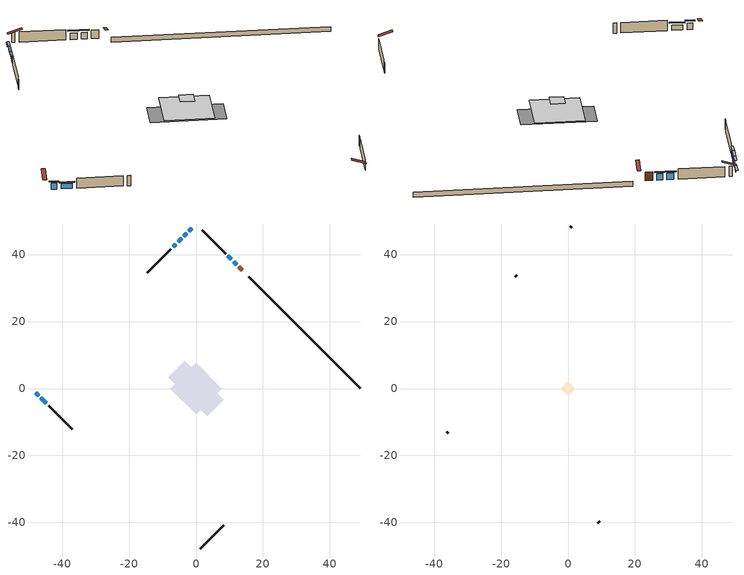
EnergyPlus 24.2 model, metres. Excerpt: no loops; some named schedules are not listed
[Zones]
conditioned space
 floor outside (Floor1 construction): -0.65,0 0,0.65 0.65,0 0,-0.65 z1.2
 floor adiabatic (Floor3 construction): -7.65,0 0,7.65 7.65,0 0,-7.65 z1.2
 floor adiabatic (AdiabaticFloorConstruction): -7.68,0 0,7.68 7.68,0 0,-7.68 z1.2
 floor foundation (Slab1 construction): -8.34,3.33 -3.33,8.34 8.34,-3.33 3.33,-8.34 z0
 wall outside (AdiabaticWallConstruction 1): 13.88,35.25 12.77,36.37 z1.2:3.23
 wall outside (AdiabaticWallConstruction): -1.23,47.91 -2.09,47.04 z1.2:1.51; -47.91,-1.23 -47.04,-2.09 / -2.75,46.39 -3.61,45.53 / -4.27,44.87 -5.35,43.79 / -6,43.14 -6.87,42.27 / 12.11,37.03 11.25,37.89 / 10.59,38.54 9.52,39.62 z1.2:2.72; -46.39,-2.75 -44.66,-4.47 z1.2:2.42
 wall outside (Wall1 construction): 1.23,-47.91 8.29,-40.85 / -44.01,-5.13 -36.95,-12.19 / -7.52,41.62 -14.58,34.55 / 8.86,40.28 1.8,47.34 z1.2:3.64
 wall foundation (FoundationWall1 construction): 49.14,0 15.77,33.37 z0:1.2
 window (WindowConstruction 7): -1.23,47.91 -2.09,47.05 z1.2:1.5
 window (WindowConstruction 6): -47.91,-1.23 -47.05,-2.09 z1.2:2.72
 window (WindowConstruction): -2.75,46.39 -3.61,45.53 z1.2:2.72
 window (WindowConstruction 1): -4.27,44.87 -5.35,43.79 z1.2:2.72
 window (WindowConstruction 2): -6,43.13 -6.87,42.27 z1.2:2.72
 window (WindowConstruction 3): 12.11,37.03 11.25,37.89 z1.2:2.72
 window (WindowConstruction 4): 10.59,38.54 9.52,39.62 z1.2:2.72
 window (WindowConstruction 5): -46.39,-2.75 -44.66,-4.47 z1.2:2.42
 door (Door): 13.88,35.26 12.77,36.37 z1.2:3.23
 ceiling adiabatic (AdiabaticFloorConstruction): 0,-7.68 7.68,0 0,7.68 -7.68,0 z1.2
attic - vented
 floor to conditioned space (Floor2 construction Reversed): -2.24,0 0,2.24 2.24,0 0,-2.24 z3.64
 wall outside (Wall2 construction): 8.95,-40.19 9.43,-39.71 / -36.29,-12.85 -35.81,-13.33 / -15.24,33.9 -15.72,33.41 / 1.14,48 0.66,48.48 z1.2:3.64
 roof outside (Roof1 construction): 0.57,-48.56,3.64 -1.6,-46.39,4.67 -2.18,-46.96,4.67 0,-49.14,3.64; -48.56,-0.57,3.64 -46.39,1.6,4.67 -46.96,2.18,4.67 -49.14,0,3.64; -0.57,48.56,3.64 1.6,46.39,4.67 2.18,46.96,4.67 0,49.14,3.64; 14.54,34.6,3.64 12.36,32.42,4.67 12.94,31.85,4.67 15.11,34.02,3.64
shading: -2.42,46.72 -0.91,48.23 -1.23,48.56 -2.74,47.05 z1.97; -46.72,-2.42 -48.23,-0.91 -48.56,-1.23 -47.05,-2.74 z3.18; -3.94,45.2 -2.42,46.71 -2.75,47.04 -4.26,45.53 z3.18; -5.67,43.47 -3.94,45.19 -4.27,45.52 -6,43.79 z3.18; -7.19,41.95 -5.68,43.46 -6,43.79 -7.52,42.27 z3.18; 10.92,38.21 12.44,36.7 12.76,37.03 11.25,38.54 z3.18; 9.19,39.95 10.92,38.22 11.24,38.54 9.52,40.27 z3.18; -44.34,-4.8 -46.71,-2.42 -47.04,-2.75 -44.66,-5.12 z2.88
[Building]
Building 1: Terrain=Suburbs
[Site:Location]
Inuvik AP_NT: Latitude {deg}=68.3; Longitude {deg}=-133.48; Time Zone {hr}=-8; Elevation {m}=68; Keep Site Location Information=Yes
[Site:GroundTemperature:Shallow]
-13.1493, -15.9729, -16.199, -14.859, -9.47991, -4.12585, 0.51584, 3.45624, 3.70604, 1.31452, -3.2088, -8.39862
[Site:WaterMainsTemperature]
Calculation Method=Schedule; Temperature Schedule=mains temperature schedule
[Material] Roughness=Rough; Thermal Absorptance=0.9
Name | Thickness {m} | Conductivity {W/m-K} | Density {kg/m3} | Specific Heat {J/kg-K} | Solar Absorptance | Visible Absorptance
asphalt or fiberglass shingles | 0.00635 | 0.162714 | 1121.4 | 1465.45 | 0.4 | 0.4
ceiling loosefill ins | 0.254 | 0.0480833 | 16.02 | 1046.75 | 0.7 | 0.7
ceiling stud and cavity | 0.1397 | 0.236826 | 65.682 | 1177.47 | 0.7 | 0.7
concrete 4.0 in. | 0.1016 | 1.803125 | 2242.8 | 837.4 | 0.7 | 0.7
concrete 8.0 in. | 0.2032 | 1.803125 | 2242.8 | 837.4 | 0.7 | 0.7
door material | 0.04445 | 0.053851 | 512.64 | 1214.23 | 0.7 | 0.7
exterior vertical ins | 0.0455465 | 0.029427 | 32.04 | 1214.23 | 0.7 | 0.7
floor covering | 0.0127 | 0.0433444 | 54.468 | 1339.84 | 0.6 | 0.6
floor rigid ins | 0.103632 | 0.029427 | 32.04 | 1214.23 | 0.7 | 0.7
floor rigid ins 1; wall rigid ins 1 | 0.512978 | 0.029427 | 32.04 | 1214.23 | 0.7 | 0.7
floor stud and cavity | 0.1397 | 0.149075 | 92.3553 | 1139.71 | 0.7 | 0.7
floor stud and cavity 1 | 0.1397 | 0.196918 | 92.3553 | 1139.71 | 0.7 | 0.7
floor stud and cavity 2 | 0.1397 | 1.75129 | 37.0049 | 1207.88 | 0.7 | 0.7
furniture material conditioned space 1 | 0.1524 | 0.115458 | 640.8 | 1214.23 | 0.6 | 0.6
gypsum board | 0.0127 | 0.160291 | 801 | 837.4 | 0.6 | 0.6
gypsum board 1 | 0.0127 | 0.160291 | 801 | 837.4 | 0.7 | 0.7
osb sheathing 0.5 in. | 0.0127 | 0.115458 | 512.64 | 1214.23 | 0.7 | 0.7
osb sheathing 0.75 in. | 0.01905 | 0.115458 | 512.64 | 1214.23 | 0.7 | 0.7
wall rigid ins | 0.051816 | 0.029427 | 32.04 | 1214.23 | 0.7 | 0.7
wall stud and cavity | 0.1397 | 0.206614 | 139.0536 | 1170.24 | 0.7 | 0.7
wall stud and cavity 1 | 0.0889 | 6.1454 | 50.32683 | 1063.81 | 0.6 | 0.6
wall stud and cavity 2 | 0.0889 | 0.380278 | 52.3479 | 1209.89 | 0.7 | 0.7
wall stud and cavity 3 | 0.0889 | 0.391764 | 83.0341 | 1211.67 | 0.7 | 0.7
wood siding | 0.0254 | 0.102417 | 544.68 | 1172.36 | 0.4 | 0.4
wood siding 1 | 0.00254 | 0.102417 | 544.68 | 1172.36 | 0.4 | 0.4
wood siding 2; wood siding 3 | 0.0254 | 0.102417 | 544.68 | 1172.36 | 0.7 | 0.7
[WindowMaterial:SimpleGlazingSystem]
Name | U-Factor {W/m2-K} | Solar Heat Gain Coefficient
WindowMaterial | 2.78847 | 0.62
WindowMaterial 1 | 2.78619 | 0.68
WindowMaterial 2 | 2.77597 | 0.54
WindowMaterial 3 | 2.78619 | 0.6
WindowMaterial 4 | 3.06555 | 0.49
[Construction]
AdiabaticFloorConstruction: floor stud and cavity 2, floor rigid ins 1, osb sheathing 0.75 in., floor covering
AdiabaticWallConstruction: wood siding 2, wall rigid ins 1, wall stud and cavity 2, gypsum board
AdiabaticWallConstruction 1: wood siding 3, wall rigid ins 1, wall stud and cavity 2, gypsum board
Door: door material
Floor1 construction: floor stud and cavity, floor rigid ins, osb sheathing 0.75 in., floor covering
Floor2 construction Reversed: gypsum board, ceiling stud and cavity, ceiling loosefill ins
Floor3 construction: floor stud and cavity 1, floor rigid ins, osb sheathing 0.75 in., floor covering
FoundationWall1 construction: concrete 8.0 in., gypsum board 1
furniture construction conditioned space 1: furniture material conditioned space 1
PartitionWallConstruction: gypsum board, wall stud and cavity 3, gypsum board
Roof1 construction: asphalt or fiberglass shingles
Slab1 construction: concrete 4.0 in.
Wall1 construction: wood siding, wall rigid ins, osb sheathing 0.5 in., wall stud and cavity, gypsum board
Wall2 construction: wood siding 1, wall stud and cavity 1
WindowConstruction; WindowConstruction 3; WindowConstruction 6: WindowMaterial
WindowConstruction 1; WindowConstruction 4: WindowMaterial 1
WindowConstruction 2: WindowMaterial 2
WindowConstruction 5: WindowMaterial 3
WindowConstruction 7: WindowMaterial 4
[Zone] Multiplier=1; Part of Total Floor Area=Yes
Name | Volume {m3}
attic - vented | 1.66667
conditioned space | 428
[Space]
Name | Zone | Volume {m3}
attic - vented 1 | attic - vented | 1.66667
conditioned space 1 | conditioned space | 428
[ZoneInfiltration:EffectiveLeakageArea]
infil attic - vented 1: Zone or Space=attic - vented 1; Schedule=Always On Discrete; Effective Air Leakage Area {cm2}=292.683; Stack Coefficient=0.000240956; Wind Coefficient=1.04879e-05
[ZoneMixing]
whole house fan mix: Zone or Space=attic - vented; Schedule=Always On Continuous; Design Flow Rate Calculation Method=Flow/Zone; Design Flow Rate {m3/s}=0; Source Zone or Space=conditioned space
[SurfaceProperty:ExposedFoundationPerimeter]
Slab1: Exposed Perimeter Calculation Method=TotalExposedPerimeter; Total Exposed Perimeter {m}=47.189
[InternalMass] Zone or ZoneList=conditioned space; Space or SpaceList=conditioned space 1
Name | Construction | Surface Area {m2}
furniture mass conditioned space 1 | furniture construction conditioned space 1 | 141.064
partition wall mass | PartitionWallConstruction | 235.7
[Lights]
interior lighting: Zone or ZoneList or Space or SpaceList=conditioned space 1; Schedule=interior lighting schedule; Design Level Calculation Method=LightingLevel; Lighting Level {W}=343.2; Return Air Fraction=0; Fraction Radiant=0.6; Fraction Visible=0.2; Fraction Replaceable=1
[People]
occupants: Zone or ZoneList or Space or SpaceList=conditioned space 1; Number of People Schedule=occupants schedule; Number of People Calculation Method=People; Number of People=3; Fraction Radiant=0.314171; Sensible Heat Fraction=0.56303; Activity Level Schedule=occupants activity schedule; Carbon Dioxide Generation Rate {m3/s-W}=0; Enable ASHRAE 55 Comfort Warnings=No; Mean Radiant Temperature Calculation Type=EnclosureAveraged
[ElectricEquipment] Zone or ZoneList or Space or SpaceList=conditioned space 1; Design Level Calculation Method=EquipmentLevel
Name | Schedule | Design Level {W} | Fraction Latent | Fraction Radiant | Fraction Lost
clothes dryer | clothes dryer schedule | 140.772 | 0.015 | 0.081 | 0.85
clothes washer | clothes washer schedule | 32.1985 | 0.03 | 0.162 | 0.7
cooking range | cooking range schedule | 215.147 | 0.08 | 0.432 | 0.2
dishwasher | dishwasher schedule | 66.8632 | 0.3 | 0.18 | 0.4
fridge | fridge schedule | 72.9452 | 0 | 0.6 | 0
mech vent bath fan 0 | mech vent bath fan 0 schedule | 25.1 | 0 | 0 | 1
mech vent house fan | mech vent house fan schedule | 19.9167 | 0 | 0 | 0.5
mech vent house fan cfis | mech vent house fan cfis schedule | 0 | 0 | 0 | 0
mech vent range fan 0 | mech vent range fan 0 schedule | 57 | 0 | 0 | 1
misc plug loads | misc plug loads schedule | 494.7 | 0.045 | 0.513 | 0.1
whole house fan | Always On Discrete | 0 | 0 | 0 | 1
[OtherEquipment] Zone or ZoneList or Space or SpaceList=conditioned space 1; Design Level Calculation Method=EquipmentLevel
Name | Fuel Type | Schedule | Design Level {W} | Fraction Latent | Fraction Radiant | Fraction Lost
clothes dryer 1 | Electricity | clothes dryer schedule | 0 | 0.015 | 0.081 | 0.85
cooking range 1 | Electricity | cooking range schedule | 0 | 0.08 | 0.432 | 0.2
general water use latent | None | general water use schedule | 62.594 | 1 | 0 | 0
general water use sensible | None | general water use schedule | -61.6891 | 0 | 0.6 | 0
mech vent house fan latent load | None | Always On Discrete | 0 | 1 | 0 | 0
mech vent house fan sensible load | None | Always On Discrete | 0 | 0 | 0 | 0
water heater energy adjustment1 | NaturalGas | Always On Discrete | 0.01 | 0 | 0 | 1
[ZoneInfiltration:DesignFlowRate] Zone or ZoneList or Space or SpaceList=conditioned space 1; Schedule=Always On Discrete; Design Flow Rate Calculation Method=Flow/Zone; Design Flow Rate {m3/s}=0
infil flow; natural vent flow; whole house fan flow
[Foundation:Kiva]
Foundation Kiva 1: Initial Indoor Air Temperature {C}=18; Wall Height Above Grade {m}=1.2; Wall Depth Below Slab {m}=0.2032; Custom Block Material Name 1=exterior vertical ins; Custom Block Depth 1 {m}=1.2; Custom Block X Position 1 {m}=0.2159; Custom Block Z Position 1 {m}=0
[Foundation:Kiva:Settings]
Soil Conductivity {W/m-K}=0.849921; Soil Density {kg/m3}=1842.3; Soil Specific Heat {J/kg-K}=418.7; Ground Solar Absorptivity=0.9; Ground Thermal Absorptivity=0.9; Ground Surface Roughness {m}=0.03; Far-Field Width {m}=40; Deep-Ground Boundary Condition=ZeroFlux; Deep-Ground Depth {m}=40; Minimum Cell Dimension {m}=0.2; Maximum Cell Growth Coefficient=3; Simulation Timestep=Timestep
[Exterior:Lights]
exterior lighting: Schedule=exterior lighting schedule; Design Level {W}=75.6
[Schedule:Constant]
Name | Hourly Value
Always On Continuous; mech vent house fan schedule; mech vent house fan cfis schedule; Always On Discrete | 1
occupants activity schedule | 117.228
fridge schedule | 0
[Schedule:Day:Interval]
interior lighting schedule day: No, 01:00, 0.108182, 04:00, 0.0901515, 05:00, 0.0991667, 06:00, 0.162273, 07:00, 0.270455, 08:00, 0.342576, 10:00, 0.369621, 11:00, 0.351591, 12:00, 0.333561, 13:00, 0.324545, 14:00, 0.31553, 15:00, 0.333561, 16:00, 0.369621, 17:00, 0.450758, 18:00, 0.585985, 19:00, 0.775303, 20:00, 0.955606, 21:00, 0.991667, 22:00, 0.712197, 23:00, 0.360606, 24:00, 0.162273
interior lighting schedule day 1: No, 01:00, 0.100909, 04:00, 0.0840909, 05:00, 0.0925, 06:00, 0.151364, 07:00, 0.252273, 08:00, 0.319545, 10:00, 0.344773, 11:00, 0.327955, 12:00, 0.311136, 13:00, 0.302727, 14:00, 0.294318, 15:00, 0.311136, 16:00, 0.344773, 17:00, 0.420455, 18:00, 0.546591, 19:00, 0.723182, 20:00, 0.891364, 21:00, 0.925, 22:00, 0.664318, 23:00, 0.336364, 24:00, 0.151364
interior lighting schedule day 2: No, 01:00, 0.0927273, 04:00, 0.0772727, 05:00, 0.085, 06:00, 0.139091, 07:00, 0.231818, 08:00, 0.293636, 10:00, 0.316818, 11:00, 0.301364, 12:00, 0.285909, 13:00, 0.278182, 14:00, 0.270455, 15:00, 0.285909, 16:00, 0.316818, 17:00, 0.386364, 18:00, 0.502273, 19:00, 0.664545, 20:00, 0.819091, 21:00, 0.85, 22:00, 0.610455, 23:00, 0.309091, 24:00, 0.139091
interior lighting schedule day 3: No, 01:00, 0.0845455, 04:00, 0.0704545, 05:00, 0.0775, 06:00, 0.126818, 07:00, 0.211364, 08:00, 0.267727, 10:00, 0.288864, 11:00, 0.274773, 12:00, 0.260682, 13:00, 0.253636, 14:00, 0.246591, 15:00, 0.260682, 16:00, 0.288864, 17:00, 0.352273, 18:00, 0.457955, 19:00, 0.605909, 20:00, 0.746818, 21:00, 0.775, 22:00, 0.556591, 23:00, 0.281818, 24:00, 0.126818
interior lighting schedule day 4: No, 01:00, 0.0763636, 04:00, 0.0636364, 05:00, 0.07, 06:00, 0.114545, 07:00, 0.190909, 08:00, 0.241818, 10:00, 0.260909, 11:00, 0.248182, 12:00, 0.235455, 13:00, 0.229091, 14:00, 0.222727, 15:00, 0.235455, 16:00, 0.260909, 17:00, 0.318182, 18:00, 0.413636, 19:00, 0.547273, 20:00, 0.674545, 21:00, 0.7, 22:00, 0.502727, 23:00, 0.254545, 24:00, 0.114545
interior lighting schedule day 5: No, 01:00, 0.0727273, 04:00, 0.0606061, 05:00, 0.0666667, 06:00, 0.109091, 07:00, 0.181818, 08:00, 0.230303, 10:00, 0.248485, 11:00, 0.236364, 12:00, 0.224242, 13:00, 0.218182, 14:00, 0.212121, 15:00, 0.224242, 16:00, 0.248485, 17:00, 0.30303, 18:00, 0.393939, 19:00, 0.521212, 20:00, 0.642424, 21:00, 0.666667, 22:00, 0.478788, 23:00, 0.242424, 24:00, 0.109091
interior lighting schedule default day: No, 24:00, 0
[Schedule:Week:Daily]
interior lighting schedule Week Rule - Jan1-Jan27: interior lighting schedule day, interior lighting schedule day, interior lighting schedule day, interior lighting schedule day, interior lighting schedule day, interior lighting schedule day, interior lighting schedule day, interior lighting schedule default day, interior lighting schedule default day, interior lighting schedule default day, interior lighting schedule default day, interior lighting schedule default day
interior lighting schedule Week Rule - Jan28-Feb3: interior lighting schedule day, interior lighting schedule day, interior lighting schedule day, interior lighting schedule day, interior lighting schedule day 1, interior lighting schedule day 1, interior lighting schedule day 1, interior lighting schedule default day, interior lighting schedule default day, interior lighting schedule default day, interior lighting schedule default day, interior lighting schedule default day
interior lighting schedule Week Rule - Feb4-Feb24: interior lighting schedule day 1, interior lighting schedule day 1, interior lighting schedule day 1, interior lighting schedule day 1, interior lighting schedule day 1, interior lighting schedule day 1, interior lighting schedule day 1, interior lighting schedule default day, interior lighting schedule default day, interior lighting schedule default day, interior lighting schedule default day, interior lighting schedule default day
interior lighting schedule Week Rule - Feb25-Mar3: interior lighting schedule day 1, interior lighting schedule day 1, interior lighting schedule day 1, interior lighting schedule day 1, interior lighting schedule day 2, interior lighting schedule day 2, interior lighting schedule day 2, interior lighting schedule default day, interior lighting schedule default day, interior lighting schedule default day, interior lighting schedule default day, interior lighting schedule default day
interior lighting schedule Week Rule - Mar4-Mar31: interior lighting schedule day 2, interior lighting schedule day 2, interior lighting schedule day 2, interior lighting schedule day 2, interior lighting schedule day 2, interior lighting schedule day 2, interior lighting schedule day 2, interior lighting schedule default day, interior lighting schedule default day, interior lighting schedule default day, interior lighting schedule default day, interior lighting schedule default day
interior lighting schedule Week Rule - Apr1-Apr28: interior lighting schedule day 3, interior lighting schedule day 3, interior lighting schedule day 3, interior lighting schedule day 3, interior lighting schedule day 3, interior lighting schedule day 3, interior lighting schedule day 3, interior lighting schedule default day, interior lighting schedule default day, interior lighting schedule default day, interior lighting schedule default day, interior lighting schedule default day
interior lighting schedule Week Rule - Apr29-May5: interior lighting schedule day 3, interior lighting schedule day 3, interior lighting schedule day 4, interior lighting schedule day 4, interior lighting schedule day 4, interior lighting schedule day 4, interior lighting schedule day 4, interior lighting schedule default day, interior lighting schedule default day, interior lighting schedule default day, interior lighting schedule default day, interior lighting schedule default day
interior lighting schedule Week Rule - May6-May26: interior lighting schedule day 4, interior lighting schedule day 4, interior lighting schedule day 4, interior lighting schedule day 4, interior lighting schedule day 4, interior lighting schedule day 4, interior lighting schedule day 4, interior lighting schedule default day, interior lighting schedule default day, interior lighting schedule default day, interior lighting schedule default day, interior lighting schedule default day
interior lighting schedule Week Rule - May27-Jun2: interior lighting schedule day 4, interior lighting schedule day 4, interior lighting schedule day 4, interior lighting schedule day 4, interior lighting schedule day 4, interior lighting schedule day 5, interior lighting schedule day 5, interior lighting schedule default day, interior lighting schedule default day, interior lighting schedule default day, interior lighting schedule default day, interior lighting schedule default day
interior lighting schedule Week Rule - Jun3-Jun30: interior lighting schedule day 5, interior lighting schedule day 5, interior lighting schedule day 5, interior lighting schedule day 5, interior lighting schedule day 5, interior lighting schedule day 5, interior lighting schedule day 5, interior lighting schedule default day, interior lighting schedule default day, interior lighting schedule default day, interior lighting schedule default day, interior lighting schedule default day
interior lighting schedule Week Rule - Jul1-Jul28: interior lighting schedule day 6, interior lighting schedule day 6, interior lighting schedule day 6, interior lighting schedule day 6, interior lighting schedule day 6, interior lighting schedule day 6, interior lighting schedule day 6, interior lighting schedule default day, interior lighting schedule default day, interior lighting schedule default day, interior lighting schedule default day, interior lighting schedule default day
interior lighting schedule Week Rule - Jul29-Aug4: interior lighting schedule day 6, interior lighting schedule day 6, interior lighting schedule day 6, interior lighting schedule day 7, interior lighting schedule day 7, interior lighting schedule day 7, interior lighting schedule day 7, interior lighting schedule default day, interior lighting schedule default day, interior lighting schedule default day, interior lighting schedule default day, interior lighting schedule default day
interior lighting schedule Week Rule - Aug5-Aug25: interior lighting schedule day 7, interior lighting schedule day 7, interior lighting schedule day 7, interior lighting schedule day 7, interior lighting schedule day 7, interior lighting schedule day 7, interior lighting schedule day 7, interior lighting schedule default day, interior lighting schedule default day, interior lighting schedule default day, interior lighting schedule default day, interior lighting schedule default day
interior lighting schedule Week Rule - Aug26-Sep1: interior lighting schedule day 7, interior lighting schedule day 7, interior lighting schedule day 7, interior lighting schedule day 7, interior lighting schedule day 7, interior lighting schedule day 7, interior lighting schedule day 8, interior lighting schedule default day, interior lighting schedule default day, interior lighting schedule default day, interior lighting schedule default day, interior lighting schedule default day
interior lighting schedule Week Rule - Sep2-Sep29: interior lighting schedule day 8, interior lighting schedule day 8, interior lighting schedule day 8, interior lighting schedule day 8, interior lighting schedule day 8, interior lighting schedule day 8, interior lighting schedule day 8, interior lighting schedule default day, interior lighting schedule default day, interior lighting schedule default day, interior lighting schedule default day, interior lighting schedule default day
interior lighting schedule Week Rule - Sep30-Oct6: interior lighting schedule day 8, interior lighting schedule day 9, interior lighting schedule day 9, interior lighting schedule day 9, interior lighting schedule day 9, interior lighting schedule day 9, interior lighting schedule day 9, interior lighting schedule default day, interior lighting schedule default day, interior lighting schedule default day, interior lighting schedule default day, interior lighting schedule default day
interior lighting schedule Week Rule - Oct7-Oct27: interior lighting schedule day 9, interior lighting schedule day 9, interior lighting schedule day 9, interior lighting schedule day 9, interior lighting schedule day 9, interior lighting schedule day 9, interior lighting schedule day 9, interior lighting schedule default day, interior lighting schedule default day, interior lighting schedule default day, interior lighting schedule default day, interior lighting schedule default day
interior lighting schedule Week Rule - Oct28-Nov3: interior lighting schedule day 9, interior lighting schedule day 9, interior lighting schedule day 9, interior lighting schedule day 9, interior lighting schedule day 10, interior lighting schedule day 10, interior lighting schedule day 10, interior lighting schedule default day, interior lighting schedule default day, interior lighting schedule default day, interior lighting schedule default day, interior lighting schedule default day
interior lighting schedule Week Rule - Nov4-Nov24: interior lighting schedule day 10, interior lighting schedule day 10, interior lighting schedule day 10, interior lighting schedule day 10, interior lighting schedule day 10, interior lighting schedule day 10, interior lighting schedule day 10, interior lighting schedule default day, interior lighting schedule default day, interior lighting schedule default day, interior lighting schedule default day, interior lighting schedule default day
interior lighting schedule Week Rule - Nov25-Dec1: interior lighting schedule day 10, interior lighting schedule day 10, interior lighting schedule day 10, interior lighting schedule day 10, interior lighting schedule day 10, interior lighting schedule day 10, interior lighting schedule day 11, interior lighting schedule default day, interior lighting schedule default day, interior lighting schedule default day, interior lighting schedule default day, interior lighting schedule default day
interior lighting schedule Week Rule - Dec2-Dec31: interior lighting schedule day 11, interior lighting schedule day 11, interior lighting schedule day 11, interior lighting schedule day 11, interior lighting schedule day 11, interior lighting schedule day 11, interior lighting schedule day 11, interior lighting schedule default day, interior lighting schedule default day, interior lighting schedule default day, interior lighting schedule default day, interior lighting schedule default day
occupants schedule Week Rule - Jan1-Dec31: occupants schedule day, occupants schedule day, occupants schedule day, occupants schedule day, occupants schedule day, occupants schedule day, occupants schedule day, occupants schedule default day, occupants schedule default day, occupants schedule default day, occupants schedule default day, occupants schedule default day
clothes dryer schedule Week Rule - Jan1-Dec31: clothes dryer schedule day, clothes dryer schedule day, clothes dryer schedule day, clothes dryer schedule day, clothes dryer schedule day, clothes dryer schedule day, clothes dryer schedule day, clothes dryer schedule default day, clothes dryer schedule default day, clothes dryer schedule default day, clothes dryer schedule default day, clothes dryer schedule default day
clothes washer schedule Week Rule - Jan1-Dec31: clothes washer schedule day, clothes washer schedule day, clothes washer schedule day, clothes washer schedule day, clothes washer schedule day, clothes washer schedule day, clothes washer schedule day, clothes washer schedule default day, clothes washer schedule default day, clothes washer schedule default day, clothes washer schedule default day, clothes washer schedule default day
cooking range schedule Week Rule - Jan1-Dec31: cooking range schedule day, cooking range schedule day, cooking range schedule day, cooking range schedule day, cooking range schedule day, cooking range schedule day, cooking range schedule day, cooking range schedule default day, cooking range schedule default day, cooking range schedule default day, cooking range schedule default day, cooking range schedule default day
dishwasher schedule Week Rule - Jan1-Dec31: dishwasher schedule day, dishwasher schedule day, dishwasher schedule day, dishwasher schedule day, dishwasher schedule day, dishwasher schedule day, dishwasher schedule day, dishwasher schedule default day, dishwasher schedule default day, dishwasher schedule default day, dishwasher schedule default day, dishwasher schedule default day
mech vent bath fan 0 schedule Week Rule - Jan1-Dec31: mech vent bath fan 0 schedule day, mech vent bath fan 0 schedule day, mech vent bath fan 0 schedule day, mech vent bath fan 0 schedule day, mech vent bath fan 0 schedule day, mech vent bath fan 0 schedule day, mech vent bath fan 0 schedule day, mech vent bath fan 0 schedule default day, mech vent bath fan 0 schedule default day, mech vent bath fan 0 schedule default day, mech vent bath fan 0 schedule default day, mech vent bath fan 0 schedule default day
mech vent range fan 0 schedule Week Rule - Jan1-Dec31: mech vent range fan 0 schedule day, mech vent range fan 0 schedule day, mech vent range fan 0 schedule day, mech vent range fan 0 schedule day, mech vent range fan 0 schedule day, mech vent range fan 0 schedule day, mech vent range fan 0 schedule day, mech vent range fan 0 schedule default day, mech vent range fan 0 schedule default day, mech vent range fan 0 schedule default day, mech vent range fan 0 schedule default day, mech vent range fan 0 schedule default day
misc plug loads schedule Week Rule - Jan1-Dec31: misc plug loads schedule day, misc plug loads schedule day, misc plug loads schedule day, misc plug loads schedule day, misc plug loads schedule day, misc plug loads schedule day, misc plug loads schedule day, misc plug loads schedule default day, misc plug loads schedule default day, misc plug loads schedule default day, misc plug loads schedule default day, misc plug loads schedule default day
general water use schedule Week Rule - Jan1-Dec31: general water use schedule day, general water use schedule day, general water use schedule day, general water use schedule day, general water use schedule day, general water use schedule day, general water use schedule day, general water use schedule default day, general water use schedule default day, general water use schedule default day, general water use schedule default day, general water use schedule default day
exterior lighting schedule Week Rule - Jan1-Jan27: exterior lighting schedule day, exterior lighting schedule day, exterior lighting schedule day, exterior lighting schedule day, exterior lighting schedule day, exterior lighting schedule day, exterior lighting schedule day, exterior lighting schedule default day, exterior lighting schedule default day, exterior lighting schedule default day, exterior lighting schedule default day, exterior lighting schedule default day
exterior lighting schedule Week Rule - Jan28-Feb3: exterior lighting schedule day, exterior lighting schedule day, exterior lighting schedule day, exterior lighting schedule day, exterior lighting schedule day 1, exterior lighting schedule day 1, exterior lighting schedule day 1, exterior lighting schedule default day, exterior lighting schedule default day, exterior lighting schedule default day, exterior lighting schedule default day, exterior lighting schedule default day
exterior lighting schedule Week Rule - Feb4-Feb24: exterior lighting schedule day 1, exterior lighting schedule day 1, exterior lighting schedule day 1, exterior lighting schedule day 1, exterior lighting schedule day 1, exterior lighting schedule day 1, exterior lighting schedule day 1, exterior lighting schedule default day, exterior lighting schedule default day, exterior lighting schedule default day, exterior lighting schedule default day, exterior lighting schedule default day
exterior lighting schedule Week Rule - Feb25-Mar3: exterior lighting schedule day 1, exterior lighting schedule day 1, exterior lighting schedule day 1, exterior lighting schedule day 1, exterior lighting schedule day 2, exterior lighting schedule day 2, exterior lighting schedule day 2, exterior lighting schedule default day, exterior lighting schedule default day, exterior lighting schedule default day, exterior lighting schedule default day, exterior lighting schedule default day
exterior lighting schedule Week Rule - Mar4-Mar31: exterior lighting schedule day 2, exterior lighting schedule day 2, exterior lighting schedule day 2, exterior lighting schedule day 2, exterior lighting schedule day 2, exterior lighting schedule day 2, exterior lighting schedule day 2, exterior lighting schedule default day, exterior lighting schedule default day, exterior lighting schedule default day, exterior lighting schedule default day, exterior lighting schedule default day
exterior lighting schedule Week Rule - Apr1-Apr28: exterior lighting schedule day 3, exterior lighting schedule day 3, exterior lighting schedule day 3, exterior lighting schedule day 3, exterior lighting schedule day 3, exterior lighting schedule day 3, exterior lighting schedule day 3, exterior lighting schedule default day, exterior lighting schedule default day, exterior lighting schedule default day, exterior lighting schedule default day, exterior lighting schedule default day
exterior lighting schedule Week Rule - Apr29-May5: exterior lighting schedule day 3, exterior lighting schedule day 3, exterior lighting schedule day 4, exterior lighting schedule day 4, exterior lighting schedule day 4, exterior lighting schedule day 4, exterior lighting schedule day 4, exterior lighting schedule default day, exterior lighting schedule default day, exterior lighting schedule default day, exterior lighting schedule default day, exterior lighting schedule default day
exterior lighting schedule Week Rule - May6-May26: exterior lighting schedule day 4, exterior lighting schedule day 4, exterior lighting schedule day 4, exterior lighting schedule day 4, exterior lighting schedule day 4, exterior lighting schedule day 4, exterior lighting schedule day 4, exterior lighting schedule default day, exterior lighting schedule default day, exterior lighting schedule default day, exterior lighting schedule default day, exterior lighting schedule default day
exterior lighting schedule Week Rule - May27-Jun2: exterior lighting schedule day 4, exterior lighting schedule day 4, exterior lighting schedule day 4, exterior lighting schedule day 4, exterior lighting schedule day 4, exterior lighting schedule day 5, exterior lighting schedule day 5, exterior lighting schedule default day, exterior lighting schedule default day, exterior lighting schedule default day, exterior lighting schedule default day, exterior lighting schedule default day
exterior lighting schedule Week Rule - Jun3-Jun30: exterior lighting schedule day 5, exterior lighting schedule day 5, exterior lighting schedule day 5, exterior lighting schedule day 5, exterior lighting schedule day 5, exterior lighting schedule day 5, exterior lighting schedule day 5, exterior lighting schedule default day, exterior lighting schedule default day, exterior lighting schedule default day, exterior lighting schedule default day, exterior lighting schedule default day
exterior lighting schedule Week Rule - Jul1-Jul28: exterior lighting schedule day 6, exterior lighting schedule day 6, exterior lighting schedule day 6, exterior lighting schedule day 6, exterior lighting schedule day 6, exterior lighting schedule day 6, exterior lighting schedule day 6, exterior lighting schedule default day, exterior lighting schedule default day, exterior lighting schedule default day, exterior lighting schedule default day, exterior lighting schedule default day
exterior lighting schedule Week Rule - Jul29-Aug4: exterior lighting schedule day 6, exterior lighting schedule day 6, exterior lighting schedule day 6, exterior lighting schedule day 7, exterior lighting schedule day 7, exterior lighting schedule day 7, exterior lighting schedule day 7, exterior lighting schedule default day, exterior lighting schedule default day, exterior lighting schedule default day, exterior lighting schedule default day, exterior lighting schedule default day
exterior lighting schedule Week Rule - Aug5-Aug25: exterior lighting schedule day 7, exterior lighting schedule day 7, exterior lighting schedule day 7, exterior lighting schedule day 7, exterior lighting schedule day 7, exterior lighting schedule day 7, exterior lighting schedule day 7, exterior lighting schedule default day, exterior lighting schedule default day, exterior lighting schedule default day, exterior lighting schedule default day, exterior lighting schedule default day
exterior lighting schedule Week Rule - Aug26-Sep1: exterior lighting schedule day 7, exterior lighting schedule day 7, exterior lighting schedule day 7, exterior lighting schedule day 7, exterior lighting schedule day 7, exterior lighting schedule day 7, exterior lighting schedule day 8, exterior lighting schedule default day, exterior lighting schedule default day, exterior lighting schedule default day, exterior lighting schedule default day, exterior lighting schedule default day
exterior lighting schedule Week Rule - Sep2-Sep29: exterior lighting schedule day 8, exterior lighting schedule day 8, exterior lighting schedule day 8, exterior lighting schedule day 8, exterior lighting schedule day 8, exterior lighting schedule day 8, exterior lighting schedule day 8, exterior lighting schedule default day, exterior lighting schedule default day, exterior lighting schedule default day, exterior lighting schedule default day, exterior lighting schedule default day
exterior lighting schedule Week Rule - Sep30-Oct6: exterior lighting schedule day 8, exterior lighting schedule day 9, exterior lighting schedule day 9, exterior lighting schedule day 9, exterior lighting schedule day 9, exterior lighting schedule day 9, exterior lighting schedule day 9, exterior lighting schedule default day, exterior lighting schedule default day, exterior lighting schedule default day, exterior lighting schedule default day, exterior lighting schedule default day
exterior lighting schedule Week Rule - Oct7-Oct27: exterior lighting schedule day 9, exterior lighting schedule day 9, exterior lighting schedule day 9, exterior lighting schedule day 9, exterior lighting schedule day 9, exterior lighting schedule day 9, exterior lighting schedule day 9, exterior lighting schedule default day, exterior lighting schedule default day, exterior lighting schedule default day, exterior lighting schedule default day, exterior lighting schedule default day
exterior lighting schedule Week Rule - Oct28-Nov3: exterior lighting schedule day 9, exterior lighting schedule day 9, exterior lighting schedule day 9, exterior lighting schedule day 9, exterior lighting schedule day 10, exterior lighting schedule day 10, exterior lighting schedule day 10, exterior lighting schedule default day, exterior lighting schedule default day, exterior lighting schedule default day, exterior lighting schedule default day, exterior lighting schedule default day
exterior lighting schedule Week Rule - Nov4-Nov24: exterior lighting schedule day 10, exterior lighting schedule day 10, exterior lighting schedule day 10, exterior lighting schedule day 10, exterior lighting schedule day 10, exterior lighting schedule day 10, exterior lighting schedule day 10, exterior lighting schedule default day, exterior lighting schedule default day, exterior lighting schedule default day, exterior lighting schedule default day, exterior lighting schedule default day
exterior lighting schedule Week Rule - Nov25-Dec1: exterior lighting schedule day 10, exterior lighting schedule day 10, exterior lighting schedule day 10, exterior lighting schedule day 10, exterior lighting schedule day 10, exterior lighting schedule day 10, exterior lighting schedule day 11, exterior lighting schedule default day, exterior lighting schedule default day, exterior lighting schedule default day, exterior lighting schedule default day, exterior lighting schedule default day
exterior lighting schedule Week Rule - Dec2-Dec31: exterior lighting schedule day 11, exterior lighting schedule day 11, exterior lighting schedule day 11, exterior lighting schedule day 11, exterior lighting schedule day 11, exterior lighting schedule day 11, exterior lighting schedule day 11, exterior lighting schedule default day, exterior lighting schedule default day, exterior lighting schedule default day, exterior lighting schedule default day, exterior lighting schedule default day
[Schedule:Year]
interior lighting schedule: interior lighting schedule Week Rule - Jan1-Jan27, 1, 1, 1, 27, interior lighting schedule Week Rule - Jan28-Feb3, 1, 28, 2, 3, interior lighting schedule Week Rule - Feb4-Feb24, 2, 4, 2, 24, interior lighting schedule Week Rule - Feb25-Mar3, 2, 25, 3, 3, interior lighting schedule Week Rule - Mar4-Mar31, 3, 4, 3, 31, interior lighting schedule Week Rule - Apr1-Apr28, 4, 1, 4, 28, interior lighting schedule Week Rule - Apr29-May5, 4, 29, 5, 5, interior lighting schedule Week Rule - May6-May26, 5, 6, 5, 26, interior lighting schedule Week Rule - May27-Jun2, 5, 27, 6, 2, interior lighting schedule Week Rule - Jun3-Jun30, 6, 3, 6, 30, interior lighting schedule Week Rule - Jul1-Jul28, 7, 1, 7, 28, interior lighting schedule Week Rule - Jul29-Aug4, 7, 29, 8, 4, interior lighting schedule Week Rule - Aug5-Aug25, 8, 5, 8, 25, interior lighting schedule Week Rule - Aug26-Sep1, 8, 26, 9, 1, interior lighting schedule Week Rule - Sep2-Sep29, 9, 2, 9, 29, interior lighting schedule Week Rule - Sep30-Oct6, 9, 30, 10, 6, interior lighting schedule Week Rule - Oct7-Oct27, 10, 7, 10, 27, interior lighting schedule Week Rule - Oct28-Nov3, 10, 28, 11, 3, interior lighting schedule Week Rule - Nov4-Nov24, 11, 4, 11, 24, interior lighting schedule Week Rule - Nov25-Dec1, 11, 25, 12, 1, interior lighting schedule Week Rule - Dec2-Dec31, 12, 2, 12, 31
occupants schedule: occupants schedule Week Rule - Jan1-Dec31, 1, 1, 12, 31
clothes dryer schedule: clothes dryer schedule Week Rule - Jan1-Dec31, 1, 1, 12, 31
clothes washer schedule: clothes washer schedule Week Rule - Jan1-Dec31, 1, 1, 12, 31
cooking range schedule: cooking range schedule Week Rule - Jan1-Dec31, 1, 1, 12, 31
dishwasher schedule: dishwasher schedule Week Rule - Jan1-Dec31, 1, 1, 12, 31
mech vent bath fan 0 schedule: mech vent bath fan 0 schedule Week Rule - Jan1-Dec31, 1, 1, 12, 31
mech vent range fan 0 schedule: mech vent range fan 0 schedule Week Rule - Jan1-Dec31, 1, 1, 12, 31
misc plug loads schedule: misc plug loads schedule Week Rule - Jan1-Dec31, 1, 1, 12, 31
general water use schedule: general water use schedule Week Rule - Jan1-Dec31, 1, 1, 12, 31
exterior lighting schedule: exterior lighting schedule Week Rule - Jan1-Jan27, 1, 1, 1, 27, exterior lighting schedule Week Rule - Jan28-Feb3, 1, 28, 2, 3, exterior lighting schedule Week Rule - Feb4-Feb24, 2, 4, 2, 24, exterior lighting schedule Week Rule - Feb25-Mar3, 2, 25, 3, 3, exterior lighting schedule Week Rule - Mar4-Mar31, 3, 4, 3, 31, exterior lighting schedule Week Rule - Apr1-Apr28, 4, 1, 4, 28, exterior lighting schedule Week Rule - Apr29-May5, 4, 29, 5, 5, exterior lighting schedule Week Rule - May6-May26, 5, 6, 5, 26, exterior lighting schedule Week Rule - May27-Jun2, 5, 27, 6, 2, exterior lighting schedule Week Rule - Jun3-Jun30, 6, 3, 6, 30, exterior lighting schedule Week Rule - Jul1-Jul28, 7, 1, 7, 28, exterior lighting schedule Week Rule - Jul29-Aug4, 7, 29, 8, 4, exterior lighting schedule Week Rule - Aug5-Aug25, 8, 5, 8, 25, exterior lighting schedule Week Rule - Aug26-Sep1, 8, 26, 9, 1, exterior lighting schedule Week Rule - Sep2-Sep29, 9, 2, 9, 29, exterior lighting schedule Week Rule - Sep30-Oct6, 9, 30, 10, 6, exterior lighting schedule Week Rule - Oct7-Oct27, 10, 7, 10, 27, exterior lighting schedule Week Rule - Oct28-Nov3, 10, 28, 11, 3, exterior lighting schedule Week Rule - Nov4-Nov24, 11, 4, 11, 24, exterior lighting schedule Week Rule - Nov25-Dec1, 11, 25, 12, 1, exterior lighting schedule Week Rule - Dec2-Dec31, 12, 2, 12, 31
[Schedule:Compact]
mains temperature schedule: Through: 01/01, For: AllDays, Until: 24:00, 0, Through: 01/02, For: AllDays, Until: 24:00, 0, Through: 01/03, For: AllDays, Until: 24:00, 0, Through: 01/04, For: AllDays, Until: 24:00, 0, Through: 01/05, For: AllDays, Until: 24:00, 0, Through: 01/06, For: AllDays, Until: 24:00, 0, Through: 01/07, For: AllDays, Until: 24:00, 0, Through: 01/08, For: AllDays, Until: 24:00, 0, Through: 01/09, For: AllDays, Until: 24:00, 0, Through: 01/10, For: AllDays, Until: 24:00, 0, Through: 01/11, For: AllDays, Until: 24:00, 0, Through: 01/12, For: AllDays, Until: 24:00, 0, Through: 01/13, For: AllDays, Until: 24:00, 0, Through: 01/14, For: AllDays, Until: 24:00, 0, Through: 01/15, For: AllDays, Until: 24:00, 0, Through: 01/16, For: AllDays, Until: 24:00, 0, Through: 01/17, For: AllDays, Until: 24:00, 0, Through: 01/18, For: AllDays, Until: 24:00, 0, Through: 01/19, For: AllDays, Until: 24:00, 0, Through: 01/20, For: AllDays, Until: 24:00, 0, Through: 01/21, For: AllDays, Until: 24:00, 0, Through: 01/22, For: AllDays, Until: 24:00, 0, Through: 01/23, For: AllDays, Until: 24:00, 0, Through: 01/24, For: AllDays, Until: 24:00, 0, Through: 01/25, For: AllDays, Until: 24:00, 0, Through: 01/26, For: AllDays, Until: 24:00, 0, Through: 01/27, For: AllDays, Until: 24:00, 0, Through: 01/28, For: AllDays, Until: 24:00, 0, Through: 01/29, For: AllDays, Until: 24:00, 0, Through: 01/30, For: AllDays, Until: 24:00, 0, Through: 01/31, For: AllDays, Until: 24:00, 0, Through: 02/01, For: AllDays, Until: 24:00, 0, Through: 02/02, For: AllDays, Until: 24:00, 0, Through: 02/03, For: AllDays, Until: 24:00, 0, Through: 02/04, For: AllDays, Until: 24:00, 0, Through: 02/05, For: AllDays, Until: 24:00, 0, Through: 02/06, For: AllDays, Until: 24:00, 0, Through: 02/07, For: AllDays, Until: 24:00, 0, Through: 02/08, For: AllDays, Until: 24:00, 0, Through: 02/09, For: AllDays, Until: 24:00, 0, Through: 02/10, For: AllDays, Until: 24:00, 0, Through: 02/11, For: AllDays, Until: 24:00, 0, Through: 02/12, For: AllDays, Until: 24:00, 0, Through: 02/13, For: AllDays, Until: 24:00, 0, Through: 02/14, For: AllDays, Until: 24:00, 0, Through: 02/15, For: AllDays, Until: 24:00, 0, Through: 02/16, For: AllDays, Until: 24:00, 0, Through: 02/17, For: AllDays, Until: 24:00, 0, Through: 02/18, For: AllDays, Until: 24:00, 0, Through: 02/19, For: AllDays, Until: 24:00, 0, Through: 02/20, For: AllDays, Until: 24:00, 0, Through: 02/21, For: AllDays, Until: 24:00, 0, Through: 02/22, For: AllDays, Until: 24:00, 0, Through: 02/23, For: AllDays, Until: 24:00, 0, Through: 02/24, For: AllDays, Until: 24:00, 0, Through: 02/25, For: AllDays, Until: 24:00, 0, Through: 02/26, For: AllDays, Until: 24:00, 0, Through: 02/27, For: AllDays, Until: 24:00, 0, Through: 02/28, For: AllDays, Until: 24:00, 0, Through: 03/01, For: AllDays, Until: 24:00, 0, Through: 03/02, For: AllDays, Until: 24:00, 0, Through: 03/03, For: AllDays, Until: 24:00, 0, Through: 03/04, For: AllDays, Until: 24:00, 0, Through: 03/05, For: AllDays, Until: 24:00, 0, Through: 03/06, For: AllDays, Until: 24:00, 0, Through: 03/07, For: AllDays, Until: 24:00, 0, Through: 03/08, For: AllDays, Until: 24:00, 0, Through: 03/09, For: AllDays, Until: 24:00, 0, Through: 03/10, For: AllDays, Until: 24:00, 0, Through: 03/11, For: AllDays, Until: 24:00, 0, Through: 03/12, For: AllDays, Until: 24:00, 0, Through: 03/13, For: AllDays, Until: 24:00, 0, Through: 03/14, For: AllDays, Until: 24:00, 0, Through: 03/15, For: AllDays, Until: 24:00, 0, Through: 03/16, For: AllDays, Until: 24:00, 0, Through: 03/17, For: AllDays, Until: 24:00, 0, Through: 03/18, For: AllDays, Until: 24:00, 0, Through: 03/19, For: AllDays, Until: 24:00, 0, Through: 03/20, For: AllDays, Until: 24:00, 0, Through: 03/21, For: AllDays, Until: 24:00, 0, Through: 03/22, For: AllDays, Until: 24:00, 0, Through: 03/23, For: AllDays, Until: 24:00, 0, Through: 03/24, For: AllDays, Until: 24:00, 0, Through: 03/25, For: AllDays, Until: 24:00, 0, Through: 03/26, For: AllDays, Until: 24:00, 0, Through: 03/27, For: AllDays, Until: 24:00, 0, Through: 03/28, For: AllDays, Until: 24:00, 0, Through: 03/29, For: AllDays, Until: 24:00, 0, Through: 03/30, For: AllDays, Until: 24:00, 0, Through: 03/31, For: AllDays, Until: 24:00, 0, Through: 04/01, For: AllDays, Until: 24:00, 0, Through: 04/02, For: AllDays, Until: 24:00, 0, Through: 04/03, For: AllDays, Until: 24:00, 0, Through: 04/04, For: AllDays, Until: 24:00, 0, Through: 04/05, For: AllDays, Until: 24:00, 0, Through: 04/06, For: AllDays, Until: 24:00, 0, Through: 04/07, For: AllDays, Until: 24:00, 0, Through: 04/08, For: AllDays, Until: 24:00, 0, Through: 04/09, For: AllDays, Until: 24:00, 0, Through: 04/10, For: AllDays, Until: 24:00, 0, Through: 04/11, For: AllDays, Until: 24:00, 0, Through: 04/12, For: AllDays, Until: 24:00, 0, Through: 04/13, For: AllDays, Until: 24:00, 0, Through: 04/14, For: AllDays, Until: 24:00, 0, Through: 04/15, For: AllDays, Until: 24:00, 0, Through: 04/16, For: AllDays, Until: 24:00, 0, Through: 04/17, For: AllDays, Until: 24:00, 0, Through: 04/18, For: AllDays, Until: 24:00, 0, Through: 04/19, For: AllDays, Until: 24:00, 0, Through: 04/20, For: AllDays, Until: 24:00, 0, Through: 04/21, For: AllDays, Until: 24:00, 0, Through: 04/22, For: AllDays, Until: 24:00, 0, Through: 04/23, For: AllDays, Until: 24:00, 0, Through: 04/24, For: AllDays, Until: 24:00, 0, Through: 04/25, For: AllDays, Until: 24:00, 0, Through: 04/26, For: AllDays, Until: 24:00, 0, Through: 04/27, For: AllDays, Until: 24:00, 0, Through: 04/28, For: AllDays, Until: 24:00, 0, Through: 04/29, For: AllDays, Until: 24:00, 0, Through: 04/30, For: AllDays, Until: 24:00, 0, Through: 05/01, For: AllDays, Until: 24:00, 0, Through: 05/02, For: AllDays, Until: 24:00, 0, Through: 05/03, For: AllDays, Until: 24:00, 0, Through: 05/04, For: AllDays, Until: 24:00, 0, Through: 05/05, For: AllDays, Until: 24:00, 0, Through: 05/06, For: AllDays, Until: 24:00, 0, Through: 05/07, For: AllDays, Until: 24:00, 0, Through: 05/08, For: AllDays, Until: 24:00, 0, Through: 05/09, For: AllDays, Until: 24:00, 0, Through: 05/10, For: AllDays, Until: 24:00, 0, Through: 05/11, For: AllDays, Until: 24:00, 0, Through: 05/12, For: AllDays, Until: 24:00, 0, Through: 05/13, For: AllDays, Until: 24:00, 0, Through: 05/14, For: AllDays, Until: 24:00, 0, Through: 05/15, For: AllDays, Until: 24:00, 0, Through: 05/16, For: AllDays, Until: 24:00, 0, Through: 05/17, For: AllDays, Until: 24:00, 0, Through: 05/18, For: AllDays, Until: 24:00, 0, Through: 05/19, For: AllDays, Until: 24:00, 0, Through: 05/20, For: AllDays, Until: 24:00, 0, Through: 05/21, For: AllDays, Until: 24:00, 0, Through: 05/22, For: AllDays, Until: 24:00, 0, Through: 05/23, For: AllDays, Until: 24:00, 0, Through: 05/24, For: AllDays, Until: 24:00, 0, Through: 05/25, For: AllDays, Until: 24:00, 0, Through: 05/26, For: AllDays, Until: 24:00, 0, Through: 05/27, For: AllDays, Until: 24:00, 0, Through: 05/28, For: AllDays, Until: 24:00, 0, Through: 05/29, For: AllDays, Until: 24:00, 0, Through: 05/30, For: AllDays, Until: 24:00, 0, Through: 05/31, For: AllDays, Until: 24:00, 0, Through: 06/01, For: AllDays, Until: 24:00, 0, Through: 06/02, For: AllDays, Until: 24:00, 0, Through: 06/03, For: AllDays, Until: 24:00, 0, Through: 06/04, For: AllDays, Until: 24:00, 0, Through: 06/05, For: AllDays, Until: 24:00, 0, Through: 06/06, For: AllDays, Until: 24:00, 0, Through: 06/07, For: AllDays, Until: 24:00, 0, Through: 06/08, For: AllDays, Until: 24:00, 0, Through: 06/09, For: AllDays, Until: 24:00, 0, Through: 06/10, For: AllDays, Until: 24:00, 0, Through: 06/11, For: AllDays, Until: 24:00, 0, Through: 06/12, For: AllDays, Until: 24:00, 0, Through: 06/13, For: AllDays, Until: 24:00, 0, Through: 06/14, For: AllDays, Until: 24:00, 0, Through: 06/15, For: AllDays, Until: 24:00, 0, Through: 06/16, For: AllDays, Until: 24:00, 0, Through: 06/17, For: AllDays, Until: 24:00, 0, Through: 06/18, For: AllDays, Until: 24:00, 0, Through: 06/19, For: AllDays, Until: 24:00, 0, Through: 06/20, For: AllDays, Until: 24:00, 0, Through: 06/21, For: AllDays, Until: 24:00, 0, Through: 06/22, For: AllDays, Until: 24:00, 0, Through: 06/23, For: AllDays, Until: 24:00, 0, Through: 06/24, For: AllDays, Until: 24:00, 0, Through: 06/25, For: AllDays, Until: 24:00, 0, Through: 06/26, For: AllDays, Until: 24:00, 0, Through: 06/27, For: AllDays, Until: 24:00, 0, Through: 06/28, For: AllDays, Until: 24:00, 0, Through: 06/29, For: AllDays, Until: 24:00, 0, Through: 06/30, For: AllDays, Until: 24:00, 0, Through: 07/01, For: AllDays, Until: 24:00, 0, Through: 07/02, For: AllDays, Until: 24:00, 0, Through: 07/03, For: AllDays, Until: 24:00, 0, Through: 07/04, For: AllDays, Until: 24:00, 0, Through: 07/05, For: AllDays, Until: 24:00, 0, Through: 07/06, For: AllDays, Until: 24:00, 0, Through: 07/07, For: AllDays, Until: 24:00, 0, Through: 07/08, For: AllDays, Until: 24:00, 0, Through: 07/09, For: AllDays, Until: 24:00, 0, Through: 07/10, For: AllDays, Until: 24:00, 0, Through: 07/11, For: AllDays, Until: 24:00, 0, Through: 07/12, For: AllDays, Until: 24:00, 0, Through: 07/13, For: AllDays, Until: 24:00, 0, Through: 07/14, For: AllDays, Until: 24:00, 0, Through: 07/15, For: AllDays, Until: 24:00, 0, Through: 07/16, For: AllDays, Until: 24:00, 0, Through: 07/17, For: AllDays, Until: 24:00, 0, Through: 07/18, For: AllDays, Until: 24:00, 0, Through: 07/19, For: AllDays, Until: 24:00, 0, Through: 07/20, For: AllDays, Until: 24:00, 0, Through: 07/21, For: AllDays, Until: 24:00, 0, Through: 07/22, For: AllDays, Until: 24:00, 0, Through: 07/23, For: AllDays, Until: 24:00, 0, Through: 07/24, For: AllDays, Until: 24:00, 0, Through: 07/25, For: AllDays, Until: 24:00, 0, Through: 07/26, For: AllDays, Until: 24:00, 0, Through: 07/27, For: AllDays, Until: 24:00, 0, Through: 07/28, For: AllDays, Until: 24:00, 0, Through: 07/29, For: AllDays, Until: 24:00, 0, Through: 07/30, For: AllDays, Until: 24:00, 0, Through: 07/31, For: AllDays, Until: 24:00, 0, Through: 08/01, For: AllDays, Until: 24:00, 0, Through: 08/02, For: AllDays, Until: 24:00, 0, Through: 08/03, For: AllDays, Until: 24:00, 0, Through: 08/04, For: AllDays, Until: 24:00, 0, Through: 08/05, For: AllDays, Until: 24:00, 0, Through: 08/06, For: AllDays, Until: 24:00, 0, Through: 08/07, For: AllDays, Until: 24:00, 0, Through: 08/08, For: AllDays, Until: 24:00, 0, Through: 08/09, For: AllDays, Until: 24:00, 0, Through: 08/10, For: AllDays, Until: 24:00, 0, Through: 08/11, For: AllDays, Until: 24:00, 0, Through: 08/12, For: AllDays, Until: 24:00, 0, Through: 08/13, For: AllDays, Until: 24:00, 0, Through: 08/14, For: AllDays, Until: 24:00, 0, Through: 08/15, For: AllDays, Until: 24:00, 0, Through: 08/16, For: AllDays, Until: 24:00, 0, Through: 08/17, For: AllDays, Until: 24:00, 0, Through: 08/18, For: AllDays, Until: 24:00, 0, Through: 08/19, For: AllDays, Until: 24:00, 0, Through: 08/20, For: AllDays, Until: 24:00, 0, Through: 08/21, For: AllDays, Until: 24:00, 0, Through: 08/22, For: AllDays, Until: 24:00, 0, Through: 08/23, For: AllDays, Until: 24:00, 0, Through: 08/24, For: AllDays, Until: 24:00, 0, Through: 08/25, For: AllDays, Until: 24:00, 0, Through: 08/26, For: AllDays, Until: 24:00, 0, Through: 08/27, For: AllDays, Until: 24:00, 0, Through: 08/28, For: AllDays, Until: 24:00, 0, Through: 08/29, For: AllDays, Until: 24:00, 0, Through: 08/30, For: AllDays, Until: 24:00, 0, Through: 08/31, For: AllDays, Until: 24:00, 0, Through: 09/01, For: AllDays, Until: 24:00, 0, Through: 09/02, For: AllDays, Until: 24:00, 0, Through: 09/03, For: AllDays, Until: 24:00, 0, Through: 09/04, For: AllDays, Until: 24:00, 0, Through: 09/05, For: AllDays, Until: 24:00, 0, Through: 09/06, For: AllDays, Until: 24:00, 0, Through: 09/07, For: AllDays, Until: 24:00, 0, Through: 09/08, For: AllDays, Until: 24:00, 0, Through: 09/09, For: AllDays, Until: 24:00, 0, Through: 09/10, For: AllDays, Until: 24:00, 0, Through: 09/11, For: AllDays, Until: 24:00, 0, Through: 09/12, For: AllDays, Until: 24:00, 0, Through: 09/13, For: AllDays, Until: 24:00, 0, Through: 09/14, For: AllDays, Until: 24:00, 0, Through: 09/15, For: AllDays, Until: 24:00, 0, Through: 09/16, For: AllDays, Until: 24:00, 0, Through: 09/17, For: AllDays, Until: 24:00, 0, Through: 09/18, For: AllDays, Until: 24:00, 0, Through: 09/19, For: AllDays, Until: 24:00, 0, Through: 09/20, For: AllDays, Until: 24:00, 0, Through: 09/21, For: AllDays, Until: 24:00, 0, Through: 09/22, For: AllDays, Until: 24:00, 0, Through: 09/23, For: AllDays, Until: 24:00, 0, Through: 09/24, For: AllDays, Until: 24:00, 0, Through: 09/25, For: AllDays, Until: 24:00, 0, Through: 09/26, For: AllDays, Until: 24:00, 0, Through: 09/27, For: AllDays, Until: 24:00, 0, Through: 09/28, For: AllDays, Until: 24:00, 0, Through: 09/29, For: AllDays, Until: 24:00, 0, Through: 09/30, For: AllDays, Until: 24:00, 0, Through: 10/01, For: AllDays, Until: 24:00, 0, Through: 10/02, For: AllDays, Until: 24:00, 0, Through: 10/03, For: AllDays, Until: 24:00, 0, Through: 10/04, For: AllDays, Until: 24:00, 0, Through: 10/05, For: AllDays, Until: 24:00, 0, Through: 10/06, For: AllDays, Until: 24:00, 0, Through: 10/07, For: AllDays, Until: 24:00, 0, Through: 10/08, For: AllDays, Until: 24:00, 0, Through: 10/09, For: AllDays, Until: 24:00, 0, Through: 10/10, For: AllDays, Until: 24:00, 0, Through: 10/11, For: AllDays, Until: 24:00, 0, Through: 10/12, For: AllDays, Until: 24:00, 0, Through: 10/13, For: AllDays, Until: 24:00, 0, Through: 10/14, For: AllDays, Until: 24:00, 0, Through: 10/15, For: AllDays, Until: 24:00, 0, Through: 10/16, For: AllDays, Until: 24:00, 0, Through: 10/17, For: AllDays, Until: 24:00, 0, Through: 10/18, For: AllDays, Until: 24:00, 0, Through: 10/19, For: AllDays, Until: 24:00, 0, Through: 10/20, For: AllDays, Until: 24:00, 0, Through: 10/21, For: AllDays, Until: 24:00, 0, Through: 10/22, For: AllDays, Until: 24:00, 0, Through: 10/23, For: AllDays, Until: 24:00, 0, Through: 10/24, For: AllDays, Until: 24:00, 0, Through: 10/25, For: AllDays, Until: 24:00, 0, Through: 10/26, For: AllDays, Until: 24:00, 0, Through: 10/27, For: AllDays, Until: 24:00, 0, Through: 10/28, For: AllDays, Until: 24:00, 0, Through: 10/29, For: AllDays, Until: 24:00, 0, Through: 10/30, For: AllDays, Until: 24:00, 0, Through: 10/31, For: AllDays, Until: 24:00, 0, Through: 11/01, For: AllDays, Until: 24:00, 0, Through: 11/02, For: AllDays, Until: 24:00, 0, Through: 11/03, For: AllDays, Until: 24:00, 0, Through: 11/04, For: AllDays, Until: 24:00, 0, Through: 11/05, For: AllDays, Until: 24:00, 0, Through: 11/06, For: AllDays, Until: 24:00, 0, Through: 11/07, For: AllDays, Until: 24:00, 0, Through: 11/08, For: AllDays, Until: 24:00, 0, Through: 11/09, For: AllDays, Until: 24:00, 0, Through: 11/10, For: AllDays, Until: 24:00, 0, Through: 11/11, For: AllDays, Until: 24:00, 0, Through: 11/12, For: AllDays, Until: 24:00, 0, Through: 11/13, For: AllDays, Until: 24:00, 0, Through: 11/14, For: AllDays, Until: 24:00, 0, Through: 11/15, For: AllDays, Until: 24:00, 0, Through: 11/16, For: AllDays, Until: 24:00, 0, Through: 11/17, For: AllDays, Until: 24:00, 0, Through: 11/18, For: AllDays, Until: 24:00, 0, Through: 11/19, For: AllDays, Until: 24:00, 0, Through: 11/20, For: AllDays, Until: 24:00, 0, Through: 11/21, For: AllDays, Until: 24:00, 0, Through: 11/22, For: AllDays, Until: 24:00, 0, Through: 11/23, For: AllDays, Until: 24:00, 0, Through: 11/24, For: AllDays, Until: 24:00, 0, Through: 11/25, For: AllDays, Until: 24:00, 0, Through: 11/26, For: AllDays, Until: 24:00, 0, Through: 11/27, For: AllDays, Until: 24:00, 0, Through: 11/28, For: AllDays, Until: 24:00, 0, Through: 11/29, For: AllDays, Until: 24:00, 0, Through: 11/30, For: AllDays, Until: 24:00, 0, Through: 12/01, For: AllDays, Until: 24:00, 0, Through: 12/02, For: AllDays, Until: 24:00, 0, Through: 12/03, For: AllDays, Until: 24:00, 0, Through: 12/04, For: AllDays, Until: 24:00, 0, Through: 12/05, For: AllDays, Until: 24:00, 0, Through: 12/06, For: AllDays, Until: 24:00, 0, Through: 12/07, For: AllDays, Until: 24:00, 0, Through: 12/08, For: AllDays, Until: 24:00, 0, Through: 12/09, For: AllDays, Until: 24:00, 0, Through: 12/10, For: AllDays, Until: 24:00, 0, Through: 12/11, For: AllDays, Until: 24:00, 0, Through: 12/12, For: AllDays, Until: 24:00, 0, Through: 12/13, For: AllDays, Until: 24:00, 0, Through: 12/14, For: AllDays, Until: 24:00, 0, Through: 12/15, For: AllDays, Until: 24:00, 0, Through: 12/16, For: AllDays, Until: 24:00, 0, Through: 12/17, For: AllDays, Until: 24:00, 0, Through: 12/18, For: AllDays, Until: 24:00, 0, Through: 12/19, For: AllDays, Until: 24:00, 0, Through: 12/20, For: AllDays, Until: 24:00, 0, Through: 12/21, For: AllDays, Until: 24:00, 0, Through: 12/22, For: AllDays, Until: 24:00, 0, Through: 12/23, For: AllDays, Until: 24:00, 0, Through: 12/24, For: AllDays, Until: 24:00, 0, Through: 12/25, For: AllDays, Until: 24:00, 0, Through: 12/26, For: AllDays, Until: 24:00, 0, Through: 12/27, For: AllDays, Until: 24:00, 0, Through: 12/28, For: AllDays, Until: 24:00, 0, Through: 12/29, For: AllDays, Until: 24:00, 0, Through: 12/30, For: AllDays, Until: 24:00, 0, Through: 12/31, For: AllDays, Until: 24:00, 0
